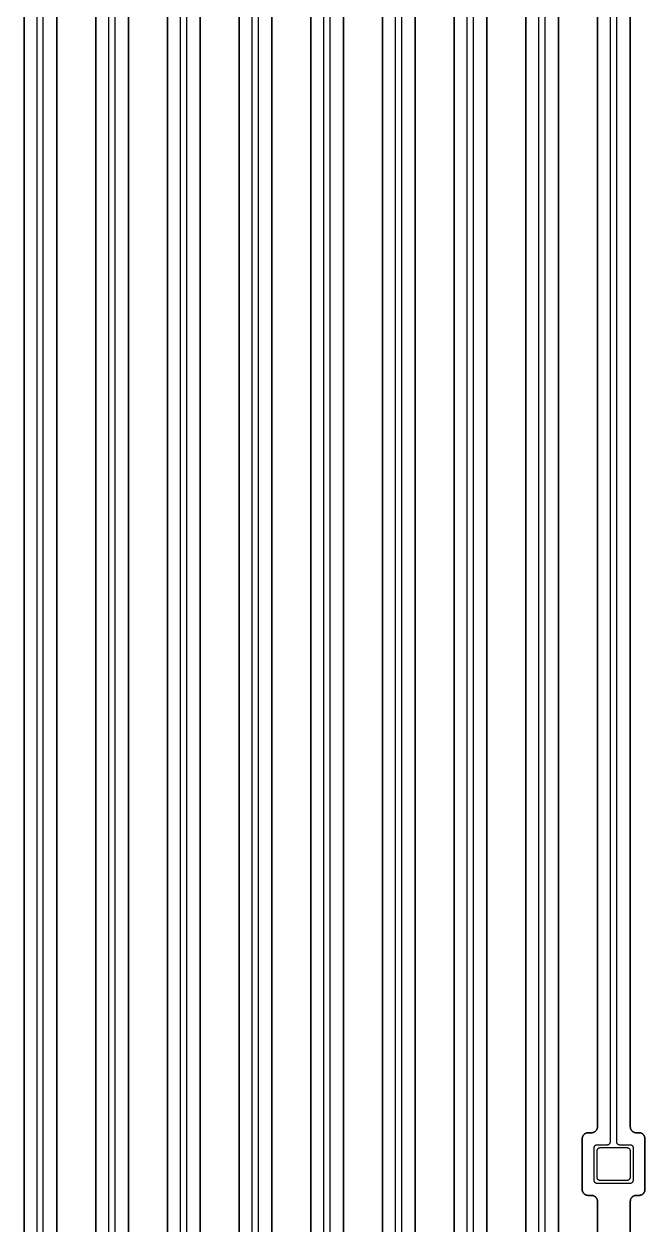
# Model space of a CAD drawing. Extents: x -2057 to 2225, y -44 to 31181.
# Drawn here: x 108.8 to 316.7, y 1419.7 to 1821.8 of the extents above; entities that cross this region are included whole.
import ezdxf

# ---------------------------------------------------------------- set-up
doc = ezdxf.new("R2010")
doc.units = 0
for name, color, linetype in [('electrode', 6, 'CONTINUOUS'), ('etching', 7, 'CONTINUOUS'), ('L3D0_etching3', 5, 'CONTINUOUS'), ('metalization', 8, 'CONTINUOUS'), ('polyimide', 9, 'CONTINUOUS')]:
    doc.layers.add(name, color=color, linetype=linetype)

msp = doc.modelspace()

# ---------------------------------------------------------------- linework, layer by layer
at = {"layer": 'electrode'}
msp.add_lwpolyline([(301.66, 1434.247), (301.573, 1434.255), (301.487, 1434.27), (301.402, 1434.293), (301.32, 1434.323), (301.241, 1434.36), (301.166, 1434.403), (301.094, 1434.453), (301.027, 1434.509), (300.965, 1434.571), (300.909, 1434.638), (300.859, 1434.71), (300.816, 1434.785), (300.779, 1434.864), (300.749, 1434.946), (300.726, 1435.031), (300.711, 1435.117), (300.703, 1435.204), (300.703, 1444.291), (300.711, 1444.378), (300.726, 1444.464), (300.749, 1444.548), (300.779, 1444.63), (300.816, 1444.71), (300.859, 1444.785), (300.909, 1444.857), (300.965, 1444.924), (301.027, 1444.985), (301.094, 1445.042), (301.166, 1445.092), (301.241, 1445.135), (301.32, 1445.172), (301.402, 1445.202), (301.487, 1445.225), (301.573, 1445.24), (301.66, 1445.247), (310.747, 1445.247), (310.834, 1445.24), (310.92, 1445.225), (311.004, 1445.202), (311.086, 1445.172), (311.166, 1445.135), (311.241, 1445.092), (311.313, 1445.042), (311.38, 1444.985), (311.441, 1444.924), (311.498, 1444.857), (311.548, 1444.785), (311.591, 1444.71), (311.628, 1444.63), (311.658, 1444.548), (311.681, 1444.464), (311.696, 1444.378), (311.703, 1444.291), (311.703, 1435.204), (311.696, 1435.117), (311.681, 1435.031), (311.658, 1434.946), (311.628, 1434.864), (311.591, 1434.785), (311.548, 1434.71), (311.498, 1434.638), (311.441, 1434.571), (311.38, 1434.509), (311.313, 1434.453), (311.241, 1434.403), (311.166, 1434.36), (311.086, 1434.323), (311.004, 1434.293), (310.92, 1434.27), (310.834, 1434.255), (310.747, 1434.247)], close=True, dxfattribs=at)
at = {"layer": 'etching'}
for points in [[(108.792, 9035.371), (108.792, 652.185)], [(119.792, 652.185), (119.792, 9035.371)], [(132.792, 9035.371), (132.792, 752.185)], [(143.792, 752.185), (143.792, 9035.371)], [(156.792, 9035.371), (156.792, 852.185)], [(167.792, 852.185), (167.792, 9035.371)], [(180.792, 9035.371), (180.792, 952.185)], [(191.792, 952.185), (191.792, 9035.371)], [(204.792, 9035.371), (204.792, 1052.185)], [(215.792, 1052.185), (215.792, 9035.371)], [(228.792, 9035.371), (228.792, 1152.185)], [(239.792, 1152.185), (239.792, 9035.371)], [(252.792, 9035.371), (252.792, 1252.185)], [(263.792, 1252.185), (263.792, 9035.371)], [(276.792, 9035.371), (276.792, 1352.185)], [(287.792, 1352.185), (287.792, 9035.371)], [(300.792, 9035.371), (300.792, 1452.185), (300.784, 1452.059), (300.769, 1451.934), (300.745, 1451.811), (300.714, 1451.689), (300.675, 1451.57), (300.629, 1451.453), (300.575, 1451.339), (300.515, 1451.229), (300.447, 1451.123), (300.373, 1451.021), (300.293, 1450.924), (300.207, 1450.832), (300.116, 1450.746), (300.019, 1450.666), (299.917, 1450.592), (299.811, 1450.525), (299.701, 1450.465), (299.587, 1450.411), (299.47, 1450.365), (299.351, 1450.326), (299.229, 1450.295), (299.105, 1450.271), (298.981, 1450.255), (298.855, 1450.247), (297.641, 1450.247), (297.515, 1450.24), (297.39, 1450.224), (297.267, 1450.2), (297.145, 1450.169), (297.026, 1450.13), (296.909, 1450.084), (296.795, 1450.03), (296.685, 1449.97), (296.579, 1449.902), (296.477, 1449.828), (296.38, 1449.748), (296.288, 1449.662), (296.202, 1449.571), (296.122, 1449.474), (296.048, 1449.372), (295.981, 1449.266), (295.921, 1449.156), (295.867, 1449.042), (295.821, 1448.925), (295.782, 1448.806), (295.751, 1448.684), (295.727, 1448.56), (295.711, 1448.436), (295.703, 1448.31), (295.703, 1431.185), (295.711, 1431.059), (295.727, 1430.934), (295.751, 1430.811), (295.782, 1430.689), (295.821, 1430.57), (295.867, 1430.453), (295.921, 1430.339), (295.981, 1430.229), (296.048, 1430.123), (296.122, 1430.021), (296.202, 1429.924), (296.288, 1429.832), (296.38, 1429.746), (296.477, 1429.666), (296.579, 1429.592), (296.685, 1429.525), (296.795, 1429.465), (296.909, 1429.411), (297.026, 1429.365), (297.145, 1429.326), (297.267, 1429.295), (297.39, 1429.271), (297.515, 1429.255), (297.641, 1429.247), (298.855, 1429.247), (298.981, 1429.24), (299.105, 1429.224), (299.229, 1429.2), (299.351, 1429.169), (299.47, 1429.13), (299.587, 1429.084), (299.701, 1429.03), (299.811, 1428.97), (299.917, 1428.902), (300.019, 1428.828), (300.116, 1428.748), (300.207, 1428.662), (300.293, 1428.571), (300.373, 1428.474), (300.447, 1428.372), (300.515, 1428.266), (300.575, 1428.156), (300.629, 1428.042), (300.675, 1427.925), (300.714, 1427.806), (300.745, 1427.684), (300.769, 1427.56), (300.784, 1427.436), (300.792, 1427.31), (300.792, 1171.247)], [(311.754, 1171.247), (311.792, 1427.31), (311.8, 1427.436), (311.816, 1427.56), (311.84, 1427.684), (311.871, 1427.806), (311.91, 1427.925), (311.956, 1428.042), (312.009, 1428.156), (312.07, 1428.266), (312.137, 1428.372), (312.211, 1428.474), (312.291, 1428.571), (312.377, 1428.662), (312.469, 1428.748), (312.566, 1428.828), (312.668, 1428.902), (312.774, 1428.97), (312.884, 1429.03), (312.998, 1429.084), (313.114, 1429.13), (313.234, 1429.169), (313.356, 1429.2), (313.479, 1429.224), (313.604, 1429.24), (313.729, 1429.247), (314.766, 1429.247), (314.892, 1429.255), (315.016, 1429.271), (315.14, 1429.295), (315.262, 1429.326), (315.381, 1429.365), (315.498, 1429.411), (315.612, 1429.465), (315.722, 1429.525), (315.828, 1429.592), (315.93, 1429.666), (316.027, 1429.746), (316.118, 1429.832), (316.204, 1429.924), (316.284, 1430.021), (316.358, 1430.123), (316.426, 1430.229), (316.486, 1430.339), (316.54, 1430.453), (316.586, 1430.57), (316.625, 1430.689), (316.656, 1430.811), (316.68, 1430.934), (316.696, 1431.059), (316.703, 1431.185), (316.703, 1448.31), (316.696, 1448.436), (316.68, 1448.56), (316.656, 1448.684), (316.625, 1448.806), (316.586, 1448.925), (316.54, 1449.042), (316.486, 1449.156), (316.426, 1449.266), (316.358, 1449.372), (316.284, 1449.474), (316.204, 1449.571), (316.118, 1449.662), (316.027, 1449.748), (315.93, 1449.828), (315.828, 1449.902), (315.722, 1449.97), (315.612, 1450.03), (315.498, 1450.084), (315.381, 1450.13), (315.262, 1450.169), (315.14, 1450.2), (315.016, 1450.224), (314.892, 1450.24), (314.766, 1450.247), (313.729, 1450.247), (313.604, 1450.255), (313.479, 1450.271), (313.356, 1450.295), (313.234, 1450.326), (313.114, 1450.365), (312.998, 1450.411), (312.884, 1450.465), (312.774, 1450.525), (312.668, 1450.592), (312.566, 1450.666), (312.469, 1450.746), (312.377, 1450.832), (312.291, 1450.924), (312.211, 1451.021), (312.137, 1451.123), (312.07, 1451.229), (312.009, 1451.339), (311.956, 1451.453), (311.91, 1451.57), (311.871, 1451.689), (311.84, 1451.811), (311.816, 1451.934), (311.8, 1452.059), (311.792, 1452.185), (311.792, 9035.371)]]:
    msp.add_lwpolyline(points, dxfattribs=at)
at = {"layer": 'L3D0_etching3'}
for points in [[(108.792, 9035.371), (108.792, 652.185)], [(119.792, 652.185), (119.792, 9035.371)], [(132.792, 9035.371), (132.792, 752.185)], [(143.792, 752.185), (143.792, 9035.371)], [(156.792, 9035.371), (156.792, 852.185)], [(167.792, 852.185), (167.792, 9035.371)], [(180.792, 9035.371), (180.792, 952.185)], [(191.792, 952.185), (191.792, 9035.371)], [(204.792, 9035.371), (204.792, 1052.185)], [(215.792, 1052.185), (215.792, 9035.371)], [(228.792, 9035.371), (228.792, 1152.185)], [(239.792, 1152.185), (239.792, 9035.371)], [(252.792, 9035.371), (252.792, 1252.185)], [(263.792, 1252.185), (263.792, 9035.371)], [(276.792, 9035.371), (276.792, 1352.185)], [(287.792, 1352.185), (287.792, 9035.371)], [(300.792, 9035.371), (300.792, 1452.185), (300.784, 1452.059), (300.769, 1451.934), (300.745, 1451.811), (300.714, 1451.689), (300.675, 1451.57), (300.629, 1451.453), (300.575, 1451.339), (300.515, 1451.229), (300.447, 1451.123), (300.373, 1451.021), (300.293, 1450.924), (300.207, 1450.832), (300.116, 1450.746), (300.019, 1450.666), (299.917, 1450.592), (299.811, 1450.525), (299.701, 1450.465), (299.587, 1450.411), (299.47, 1450.365), (299.351, 1450.326), (299.229, 1450.295), (299.105, 1450.271), (298.981, 1450.255), (298.855, 1450.247), (297.641, 1450.247), (297.515, 1450.24), (297.39, 1450.224), (297.267, 1450.2), (297.145, 1450.169), (297.026, 1450.13), (296.909, 1450.084), (296.795, 1450.03), (296.685, 1449.97), (296.579, 1449.902), (296.477, 1449.828), (296.38, 1449.748), (296.288, 1449.662), (296.202, 1449.571), (296.122, 1449.474), (296.048, 1449.372), (295.981, 1449.266), (295.921, 1449.156), (295.867, 1449.042), (295.821, 1448.925), (295.782, 1448.806), (295.751, 1448.684), (295.727, 1448.56), (295.711, 1448.436), (295.703, 1448.31), (295.703, 1431.185), (295.711, 1431.059), (295.727, 1430.934), (295.751, 1430.811), (295.782, 1430.689), (295.821, 1430.57), (295.867, 1430.453), (295.921, 1430.339), (295.981, 1430.229), (296.048, 1430.123), (296.122, 1430.021), (296.202, 1429.924), (296.288, 1429.832), (296.38, 1429.746), (296.477, 1429.666), (296.579, 1429.592), (296.685, 1429.525), (296.795, 1429.465), (296.909, 1429.411), (297.026, 1429.365), (297.145, 1429.326), (297.267, 1429.295), (297.39, 1429.271), (297.515, 1429.255), (297.641, 1429.247), (298.855, 1429.247), (298.981, 1429.24), (299.105, 1429.224), (299.229, 1429.2), (299.351, 1429.169), (299.47, 1429.13), (299.587, 1429.084), (299.701, 1429.03), (299.811, 1428.97), (299.917, 1428.902), (300.019, 1428.828), (300.116, 1428.748), (300.207, 1428.662), (300.293, 1428.571), (300.373, 1428.474), (300.447, 1428.372), (300.515, 1428.266), (300.575, 1428.156), (300.629, 1428.042), (300.675, 1427.925), (300.714, 1427.806), (300.745, 1427.684), (300.769, 1427.56), (300.784, 1427.436), (300.792, 1427.31), (300.792, 1171.247)], [(311.754, 1171.247), (311.792, 1427.31), (311.8, 1427.436), (311.816, 1427.56), (311.84, 1427.684), (311.871, 1427.806), (311.91, 1427.925), (311.956, 1428.042), (312.009, 1428.156), (312.07, 1428.266), (312.137, 1428.372), (312.211, 1428.474), (312.291, 1428.571), (312.377, 1428.662), (312.469, 1428.748), (312.566, 1428.828), (312.668, 1428.902), (312.774, 1428.97), (312.884, 1429.03), (312.998, 1429.084), (313.114, 1429.13), (313.234, 1429.169), (313.356, 1429.2), (313.479, 1429.224), (313.604, 1429.24), (313.729, 1429.247), (314.766, 1429.247), (314.892, 1429.255), (315.016, 1429.271), (315.14, 1429.295), (315.262, 1429.326), (315.381, 1429.365), (315.498, 1429.411), (315.612, 1429.465), (315.722, 1429.525), (315.828, 1429.592), (315.93, 1429.666), (316.027, 1429.746), (316.118, 1429.832), (316.204, 1429.924), (316.284, 1430.021), (316.358, 1430.123), (316.426, 1430.229), (316.486, 1430.339), (316.54, 1430.453), (316.586, 1430.57), (316.625, 1430.689), (316.656, 1430.811), (316.68, 1430.934), (316.696, 1431.059), (316.703, 1431.185), (316.703, 1448.31), (316.696, 1448.436), (316.68, 1448.56), (316.656, 1448.684), (316.625, 1448.806), (316.586, 1448.925), (316.54, 1449.042), (316.486, 1449.156), (316.426, 1449.266), (316.358, 1449.372), (316.284, 1449.474), (316.204, 1449.571), (316.118, 1449.662), (316.027, 1449.748), (315.93, 1449.828), (315.828, 1449.902), (315.722, 1449.97), (315.612, 1450.03), (315.498, 1450.084), (315.381, 1450.13), (315.262, 1450.169), (315.14, 1450.2), (315.016, 1450.224), (314.892, 1450.24), (314.766, 1450.247), (313.729, 1450.247), (313.604, 1450.255), (313.479, 1450.271), (313.356, 1450.295), (313.234, 1450.326), (313.114, 1450.365), (312.998, 1450.411), (312.884, 1450.465), (312.774, 1450.525), (312.668, 1450.592), (312.566, 1450.666), (312.469, 1450.746), (312.377, 1450.832), (312.291, 1450.924), (312.211, 1451.021), (312.137, 1451.123), (312.07, 1451.229), (312.009, 1451.339), (311.956, 1451.453), (311.91, 1451.57), (311.871, 1451.689), (311.84, 1451.811), (311.816, 1451.934), (311.8, 1452.059), (311.792, 1452.185), (311.792, 9035.371)]]:
    msp.add_lwpolyline(points, dxfattribs=at)
at = {"layer": 'metalization'}
for points in [[(113.142, 647.204), (113.142, 9040.22)], [(115.142, 9040.22), (115.142, 647.204)], [(137.142, 747.204), (137.142, 9040.22)], [(139.142, 9040.22), (139.142, 747.204)], [(161.142, 847.204), (161.142, 9040.22)], [(163.142, 9040.22), (163.142, 847.204)], [(185.142, 947.204), (185.142, 9040.22)], [(187.142, 9040.22), (187.142, 947.204)], [(209.142, 1047.204), (209.142, 9040.22)], [(211.142, 9040.22), (211.142, 1047.204)], [(233.142, 1147.204), (233.142, 9040.22)], [(235.142, 9040.22), (235.142, 1147.204)], [(257.142, 1247.204), (257.142, 9040.22)], [(259.142, 9040.22), (259.142, 1247.204)], [(281.142, 1347.204), (281.142, 9040.22)], [(283.142, 9040.22), (283.142, 1347.204)], [(307.142, 9040.22), (307.142, 1447.204), (307.15, 1447.117), (307.165, 1447.031), (307.188, 1446.946), (307.218, 1446.864), (307.254, 1446.785), (307.298, 1446.71), (307.348, 1446.638), (307.404, 1446.571), (307.466, 1446.509), (307.533, 1446.453), (307.604, 1446.403), (307.68, 1446.36), (307.759, 1446.323), (307.841, 1446.293), (307.926, 1446.27), (308.012, 1446.255), (308.099, 1446.247), (311.747, 1446.247), (311.834, 1446.24), (311.92, 1446.225), (312.004, 1446.202), (312.086, 1446.172), (312.166, 1446.135), (312.241, 1446.092), (312.313, 1446.042), (312.38, 1445.985), (312.441, 1445.924), (312.498, 1445.857), (312.548, 1445.785), (312.591, 1445.71), (312.628, 1445.63), (312.658, 1445.548), (312.681, 1445.464), (312.696, 1445.378), (312.703, 1445.291), (312.703, 1434.204), (312.696, 1434.117), (312.681, 1434.031), (312.658, 1433.946), (312.628, 1433.864), (312.591, 1433.785), (312.548, 1433.71), (312.498, 1433.638), (312.441, 1433.571), (312.38, 1433.509), (312.313, 1433.453), (312.241, 1433.403), (312.166, 1433.36), (312.086, 1433.323), (312.004, 1433.293), (311.92, 1433.27), (311.834, 1433.255), (311.747, 1433.247), (300.66, 1433.247), (300.573, 1433.255), (300.487, 1433.27), (300.402, 1433.293), (300.32, 1433.323), (300.241, 1433.36), (300.166, 1433.403), (300.094, 1433.453), (300.027, 1433.509), (299.965, 1433.571), (299.909, 1433.638), (299.859, 1433.71), (299.816, 1433.785), (299.779, 1433.864), (299.749, 1433.946), (299.726, 1434.031), (299.711, 1434.117), (299.703, 1434.204), (299.703, 1445.291), (299.711, 1445.378), (299.726, 1445.464), (299.749, 1445.548), (299.779, 1445.63), (299.816, 1445.71), (299.859, 1445.785), (299.909, 1445.857), (299.965, 1445.924), (300.027, 1445.985), (300.094, 1446.042), (300.166, 1446.092), (300.241, 1446.135), (300.32, 1446.172), (300.402, 1446.202), (300.487, 1446.225), (300.573, 1446.24), (300.66, 1446.247), (304.186, 1446.247), (304.273, 1446.255), (304.359, 1446.27), (304.443, 1446.293), (304.525, 1446.323), (304.604, 1446.36), (304.68, 1446.403), (304.752, 1446.453), (304.819, 1446.509), (304.88, 1446.571), (304.936, 1446.638), (304.986, 1446.71), (305.03, 1446.785), (305.067, 1446.864), (305.097, 1446.946), (305.12, 1447.031), (305.135, 1447.117), (305.142, 1447.204), (305.142, 9040.22)]]:
    msp.add_lwpolyline(points, dxfattribs=at)
at = {"layer": 'polyimide'}
for points in [[(108.792, 652.185), (108.792, 9035.371)], [(108.792, 9035.371), (108.792, 652.185)], [(119.792, 9035.371), (119.792, 652.185)], [(119.792, 652.185), (119.792, 9035.371)], [(132.792, 752.185), (132.792, 9035.371)], [(132.792, 9035.371), (132.792, 752.185)], [(143.792, 9035.371), (143.792, 752.185)], [(143.792, 752.185), (143.792, 9035.371)], [(156.792, 852.185), (156.792, 9035.371)], [(156.792, 9035.371), (156.792, 852.185)], [(167.792, 9035.371), (167.792, 852.185)], [(167.792, 852.185), (167.792, 9035.371)], [(180.792, 952.185), (180.792, 9035.371)], [(180.792, 9035.371), (180.792, 952.185)], [(191.792, 9035.371), (191.792, 952.185)], [(191.792, 952.185), (191.792, 9035.371)], [(204.792, 1052.185), (204.792, 9035.371)], [(204.792, 9035.371), (204.792, 1052.185)], [(215.792, 9035.371), (215.792, 1052.185)], [(215.792, 1052.185), (215.792, 9035.371)], [(228.792, 1152.185), (228.792, 9035.371)], [(228.792, 9035.371), (228.792, 1152.185)], [(239.792, 9035.371), (239.792, 1152.185)], [(239.792, 1152.185), (239.792, 9035.371)], [(252.792, 1252.185), (252.792, 9035.371)], [(252.792, 9035.371), (252.792, 1252.185)], [(263.792, 9035.371), (263.792, 1252.185)], [(263.792, 1252.185), (263.792, 9035.371)], [(276.792, 1352.185), (276.792, 9035.371)], [(276.792, 9035.371), (276.792, 1352.185)], [(287.792, 9035.371), (287.792, 1352.185)], [(287.792, 1352.185), (287.792, 9035.371)], [(300.792, 1171.247), (300.792, 1427.31), (300.784, 1427.436), (300.769, 1427.56), (300.745, 1427.684), (300.714, 1427.806), (300.675, 1427.925), (300.629, 1428.042), (300.575, 1428.156), (300.515, 1428.266), (300.447, 1428.372), (300.373, 1428.474), (300.293, 1428.571), (300.207, 1428.662), (300.116, 1428.748), (300.019, 1428.828), (299.917, 1428.902), (299.811, 1428.97), (299.701, 1429.03), (299.587, 1429.084), (299.47, 1429.13), (299.351, 1429.169), (299.229, 1429.2), (299.105, 1429.224), (298.981, 1429.24), (298.855, 1429.247), (297.641, 1429.247), (297.515, 1429.255), (297.39, 1429.271), (297.267, 1429.295), (297.145, 1429.326), (297.026, 1429.365), (296.909, 1429.411), (296.795, 1429.465), (296.685, 1429.525), (296.579, 1429.592), (296.477, 1429.666), (296.38, 1429.746), (296.288, 1429.832), (296.202, 1429.924), (296.122, 1430.021), (296.048, 1430.123), (295.981, 1430.229), (295.921, 1430.339), (295.867, 1430.453), (295.821, 1430.57), (295.782, 1430.689), (295.751, 1430.811), (295.727, 1430.934), (295.711, 1431.059), (295.703, 1431.185), (295.703, 1448.31), (295.711, 1448.436), (295.727, 1448.56), (295.751, 1448.684), (295.782, 1448.806), (295.821, 1448.925), (295.867, 1449.042), (295.921, 1449.156), (295.981, 1449.266), (296.048, 1449.372), (296.122, 1449.474), (296.202, 1449.571), (296.288, 1449.662), (296.38, 1449.748), (296.477, 1449.828), (296.579, 1449.902), (296.685, 1449.97), (296.795, 1450.03), (296.909, 1450.084), (297.026, 1450.13), (297.145, 1450.169), (297.267, 1450.2), (297.39, 1450.224), (297.515, 1450.24), (297.641, 1450.247), (298.855, 1450.247), (298.981, 1450.255), (299.105, 1450.271), (299.229, 1450.295), (299.351, 1450.326), (299.47, 1450.365), (299.587, 1450.411), (299.701, 1450.465), (299.811, 1450.525), (299.917, 1450.592), (300.019, 1450.666), (300.116, 1450.746), (300.207, 1450.832), (300.293, 1450.924), (300.373, 1451.021), (300.447, 1451.123), (300.515, 1451.229), (300.575, 1451.339), (300.629, 1451.453), (300.675, 1451.57), (300.714, 1451.689), (300.745, 1451.811), (300.769, 1451.934), (300.784, 1452.059), (300.792, 1452.185), (300.792, 9035.371)], [(300.792, 9035.371), (300.792, 1452.185), (300.784, 1452.059), (300.769, 1451.934), (300.745, 1451.811), (300.714, 1451.689), (300.675, 1451.57), (300.629, 1451.453), (300.575, 1451.339), (300.515, 1451.229), (300.447, 1451.123), (300.373, 1451.021), (300.293, 1450.924), (300.207, 1450.832), (300.116, 1450.746), (300.019, 1450.666), (299.917, 1450.592), (299.811, 1450.525), (299.701, 1450.465), (299.587, 1450.411), (299.47, 1450.365), (299.351, 1450.326), (299.229, 1450.295), (299.105, 1450.271), (298.981, 1450.255), (298.855, 1450.247), (297.641, 1450.247), (297.515, 1450.24), (297.39, 1450.224), (297.267, 1450.2), (297.145, 1450.169), (297.026, 1450.13), (296.909, 1450.084), (296.795, 1450.03), (296.685, 1449.97), (296.579, 1449.902), (296.477, 1449.828), (296.38, 1449.748), (296.288, 1449.662), (296.202, 1449.571), (296.122, 1449.474), (296.048, 1449.372), (295.981, 1449.266), (295.921, 1449.156), (295.867, 1449.042), (295.821, 1448.925), (295.782, 1448.806), (295.751, 1448.684), (295.727, 1448.56), (295.711, 1448.436), (295.703, 1448.31), (295.703, 1431.185), (295.711, 1431.059), (295.727, 1430.934), (295.751, 1430.811), (295.782, 1430.689), (295.821, 1430.57), (295.867, 1430.453), (295.921, 1430.339), (295.981, 1430.229), (296.048, 1430.123), (296.122, 1430.021), (296.202, 1429.924), (296.288, 1429.832), (296.38, 1429.746), (296.477, 1429.666), (296.579, 1429.592), (296.685, 1429.525), (296.795, 1429.465), (296.909, 1429.411), (297.026, 1429.365), (297.145, 1429.326), (297.267, 1429.295), (297.39, 1429.271), (297.515, 1429.255), (297.641, 1429.247), (298.855, 1429.247), (298.981, 1429.24), (299.105, 1429.224), (299.229, 1429.2), (299.351, 1429.169), (299.47, 1429.13), (299.587, 1429.084), (299.701, 1429.03), (299.811, 1428.97), (299.917, 1428.902), (300.019, 1428.828), (300.116, 1428.748), (300.207, 1428.662), (300.293, 1428.571), (300.373, 1428.474), (300.447, 1428.372), (300.515, 1428.266), (300.575, 1428.156), (300.629, 1428.042), (300.675, 1427.925), (300.714, 1427.806), (300.745, 1427.684), (300.769, 1427.56), (300.784, 1427.436), (300.792, 1427.31), (300.792, 1171.247)], [(311.792, 9035.371), (311.792, 1452.185), (311.8, 1452.059), (311.816, 1451.934), (311.84, 1451.811), (311.871, 1451.689), (311.91, 1451.57), (311.956, 1451.453), (312.009, 1451.339), (312.07, 1451.229), (312.137, 1451.123), (312.211, 1451.021), (312.291, 1450.924), (312.377, 1450.832), (312.469, 1450.746), (312.566, 1450.666), (312.668, 1450.592), (312.774, 1450.525), (312.884, 1450.465), (312.998, 1450.411), (313.114, 1450.365), (313.234, 1450.326), (313.356, 1450.295), (313.479, 1450.271), (313.604, 1450.255), (313.729, 1450.247), (314.766, 1450.247), (314.892, 1450.24), (315.016, 1450.224), (315.14, 1450.2), (315.262, 1450.169), (315.381, 1450.13), (315.498, 1450.084), (315.612, 1450.03), (315.722, 1449.97), (315.828, 1449.902), (315.93, 1449.828), (316.027, 1449.748), (316.118, 1449.662), (316.204, 1449.571), (316.284, 1449.474), (316.358, 1449.372), (316.426, 1449.266), (316.486, 1449.156), (316.54, 1449.042), (316.586, 1448.925), (316.625, 1448.806), (316.656, 1448.684), (316.68, 1448.56), (316.696, 1448.436), (316.703, 1448.31), (316.703, 1431.185), (316.696, 1431.059), (316.68, 1430.934), (316.656, 1430.811), (316.625, 1430.689), (316.586, 1430.57), (316.54, 1430.453), (316.486, 1430.339), (316.426, 1430.229), (316.358, 1430.123), (316.284, 1430.021), (316.204, 1429.924), (316.118, 1429.832), (316.027, 1429.746), (315.93, 1429.666), (315.828, 1429.592), (315.722, 1429.525), (315.612, 1429.465), (315.498, 1429.411), (315.381, 1429.365), (315.262, 1429.326), (315.14, 1429.295), (315.016, 1429.271), (314.892, 1429.255), (314.766, 1429.247), (313.729, 1429.247), (313.604, 1429.24), (313.479, 1429.224), (313.356, 1429.2), (313.234, 1429.169), (313.114, 1429.13), (312.998, 1429.084), (312.884, 1429.03), (312.774, 1428.97), (312.668, 1428.902), (312.566, 1428.828), (312.469, 1428.748), (312.377, 1428.662), (312.291, 1428.571), (312.211, 1428.474), (312.137, 1428.372), (312.07, 1428.266), (312.009, 1428.156), (311.956, 1428.042), (311.91, 1427.925), (311.871, 1427.806), (311.84, 1427.684), (311.816, 1427.56), (311.8, 1427.436), (311.792, 1427.31), (311.754, 1171.247)], [(311.754, 1171.247), (311.792, 1427.31), (311.8, 1427.436), (311.816, 1427.56), (311.84, 1427.684), (311.871, 1427.806), (311.91, 1427.925), (311.956, 1428.042), (312.009, 1428.156), (312.07, 1428.266), (312.137, 1428.372), (312.211, 1428.474), (312.291, 1428.571), (312.377, 1428.662), (312.469, 1428.748), (312.566, 1428.828), (312.668, 1428.902), (312.774, 1428.97), (312.884, 1429.03), (312.998, 1429.084), (313.114, 1429.13), (313.234, 1429.169), (313.356, 1429.2), (313.479, 1429.224), (313.604, 1429.24), (313.729, 1429.247), (314.766, 1429.247), (314.892, 1429.255), (315.016, 1429.271), (315.14, 1429.295), (315.262, 1429.326), (315.381, 1429.365), (315.498, 1429.411), (315.612, 1429.465), (315.722, 1429.525), (315.828, 1429.592), (315.93, 1429.666), (316.027, 1429.746), (316.118, 1429.832), (316.204, 1429.924), (316.284, 1430.021), (316.358, 1430.123), (316.426, 1430.229), (316.486, 1430.339), (316.54, 1430.453), (316.586, 1430.57), (316.625, 1430.689), (316.656, 1430.811), (316.68, 1430.934), (316.696, 1431.059), (316.703, 1431.185), (316.703, 1448.31), (316.696, 1448.436), (316.68, 1448.56), (316.656, 1448.684), (316.625, 1448.806), (316.586, 1448.925), (316.54, 1449.042), (316.486, 1449.156), (316.426, 1449.266), (316.358, 1449.372), (316.284, 1449.474), (316.204, 1449.571), (316.118, 1449.662), (316.027, 1449.748), (315.93, 1449.828), (315.828, 1449.902), (315.722, 1449.97), (315.612, 1450.03), (315.498, 1450.084), (315.381, 1450.13), (315.262, 1450.169), (315.14, 1450.2), (315.016, 1450.224), (314.892, 1450.24), (314.766, 1450.247), (313.729, 1450.247), (313.604, 1450.255), (313.479, 1450.271), (313.356, 1450.295), (313.234, 1450.326), (313.114, 1450.365), (312.998, 1450.411), (312.884, 1450.465), (312.774, 1450.525), (312.668, 1450.592), (312.566, 1450.666), (312.469, 1450.746), (312.377, 1450.832), (312.291, 1450.924), (312.211, 1451.021), (312.137, 1451.123), (312.07, 1451.229), (312.009, 1451.339), (311.956, 1451.453), (311.91, 1451.57), (311.871, 1451.689), (311.84, 1451.811), (311.816, 1451.934), (311.8, 1452.059), (311.792, 1452.185), (311.792, 9035.371)]]:
    msp.add_lwpolyline(points, dxfattribs=at)

doc.saveas('drawing.dxf')
